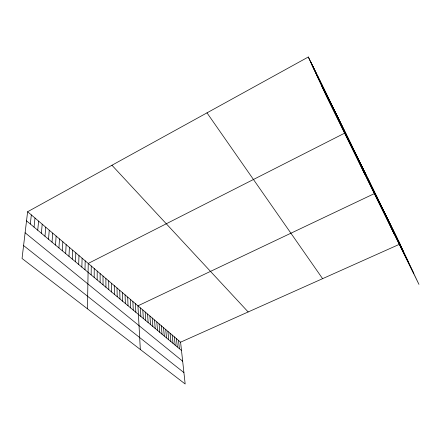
<?xml version="1.0" encoding="UTF-8"?>
<svg xmlns="http://www.w3.org/2000/svg" width="441" height="441" viewBox="0 0 441 441"><rect width="100%" height="100%" fill="white"/><g stroke="black" fill="none" stroke-linecap="round" stroke-linejoin="round"><path stroke-width="0.66" d="M97.163 279.919L97.196 271.077M94.17 277.417L94.242 268.558M91.144 274.886L91.259 266.011M87.445 308.799L88.239 263.437L345.43 132.752L364.768 174.201M84.992 269.738L85.19 260.835M81.861 267.119L82.103 258.205M78.696 264.473L78.983 255.543M75.499 261.8L75.83 252.853M72.258 259.088L72.638 250.135M68.989 256.353L69.408 247.384M65.676 253.581L66.144 244.601M62.324 250.78L62.848 241.784M58.934 247.941L59.507 238.934M55.505 245.075L56.128 236.056M52.032 242.17L52.711 233.14M48.521 239.231L49.254 230.191M44.965 236.26L45.754 227.209M41.366 233.25L42.209 224.188M37.728 230.202L38.626 221.128M34.04 227.121L35.004 218.036M30.308 224L31.333 214.91M27.618 211.741L22.05 258.476L185.17 384.001L180.584 342.188L27.618 211.741L308.314 56.999L399.97 244.055L180.584 342.188M23.588 245.56L183.919 372.601M25.109 232.771L182.668 361.201M26.532 220.842L181.488 350.457M111.953 165.248L248.173 311.958M206.994 112.852L322.597 278.668M311.914 64.788L403.708 251.993M316.66 75.047L408.575 262.334M321.781 86.111L413.752 273.343M398.78 241.624L418.95 284.384L326.985 97.362L308.314 56.999M395.13 234.171L401.316 247.12M392.633 229.077L397.639 239.617M390.087 223.879L395.125 234.491M387.485 218.571L392.556 229.254M384.828 213.152L389.932 223.901M382.115 207.617L387.253 218.438M379.348 201.967L384.519 212.86M376.52 196.19L381.724 207.16M394.414 234.491L375.082 193.257L137.939 305.828L140.326 349.487M372.083 187.144L377.375 198.29M369.018 180.887L374.348 192.116M367.458 177.706L371.25 185.793M364.288 171.235L369.668 182.58M362.673 167.938L366.46 176.031M361.041 164.609L364.828 172.696M357.717 157.823L363.175 169.327M356.025 154.372L359.806 162.459M354.316 150.877L358.092 158.958M350.827 143.76L356.356 155.419M349.052 140.133L352.817 148.209M347.254 136.467L351.019 144.532M343.589 128.993L347.348 137.046M341.725 125.183L345.474 133.232M339.835 121.325L343.578 129.367M337.922 117.422L341.659 125.448M335.981 113.464L339.713 121.484M334.019 109.456L337.745 117.466M332.029 105.399L335.75 113.398M330.017 101.287L333.727 109.269M327.972 97.119L331.676 105.09M325.905 92.902L329.598 100.851M323.81 88.624L327.492 96.557M321.682 84.286L325.359 92.208M319.532 79.893L323.198 87.792M317.349 75.439L321.004 83.321M315.139 70.924L318.777 78.785M312.895 66.348L316.522 74.182M310.618 61.707L314.235 69.518M178.517 340.43L179.41 348.715M176.439 338.655L177.304 346.957M174.338 336.863L175.187 345.182M172.216 335.055L173.048 343.396M170.077 333.231L170.888 341.588M167.922 331.389L168.705 339.763M165.744 329.532L166.505 337.922M163.545 327.657L164.289 336.064M161.323 325.767L162.045 334.19M159.085 323.854L159.78 332.299M156.825 321.93L157.498 330.386M154.543 319.984L155.193 328.457M152.239 318.016L152.862 326.511M149.912 316.032L150.513 324.543M147.564 314.031L148.137 322.558M145.194 312.007L145.745 320.557M142.801 309.968L143.325 318.529M140.381 307.906L140.877 316.489M135.415 303.673L135.856 312.289M132.868 301.495L133.276 310.128M130.288 299.301L130.668 307.95M127.686 297.08L128.039 305.745M125.057 294.836L125.376 303.518M122.4 292.57L122.686 301.269M119.715 290.283L119.969 298.998M117.003 287.967L117.223 296.699M114.263 285.63L114.451 294.379M111.49 283.271L111.645 292.036M108.695 280.884L108.811 289.665M105.868 278.469L105.945 287.267M103.007 276.033L103.051 284.842M100.118 273.569L100.124 282.394"/></g></svg>
